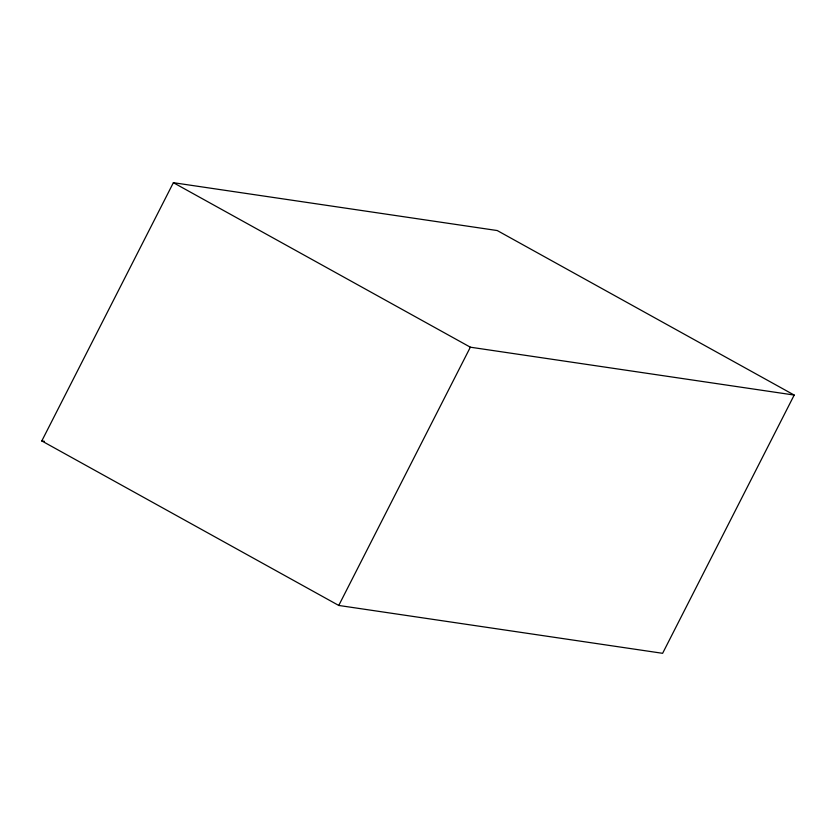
<?xml version="1.0" encoding="UTF-8"?>
<svg xmlns="http://www.w3.org/2000/svg" width="836" height="836" viewBox="0 0 836 836"><rect width="100%" height="100%" fill="white"/><g stroke="black" fill="none" stroke-linecap="round" stroke-linejoin="round"><path stroke-width="1.25" d="M41.8 440.938L173.386 182.687L497.242 230.548L794.2 395.062L662.614 653.313L338.758 605.452L41.8 440.938L44.381 441.314M338.758 605.452L470.344 347.191L794.2 395.062M173.386 182.687L470.344 347.191"/></g></svg>
